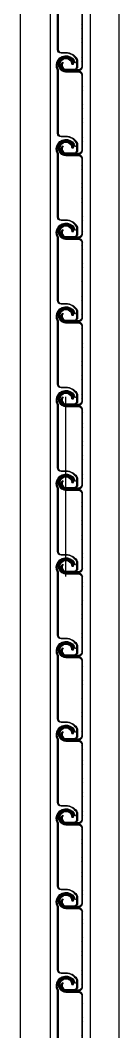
# Model space of a CAD drawing. Header units: millimetres. Extents: x 19868 to 801382, y -4805 to 85279.
# Drawn here: x 579850 to 579936, y 38643 to 39526 of the extents above; entities that cross this region are included whole.
import ezdxf

# ---------------------------------------------------------------- set-up
doc = ezdxf.new("R2010")
doc.units = ezdxf.units.MM
doc.header["$LTSCALE"] = 250
doc.layers.add('A-ETC-8', color=8, linetype='Continuous')

# ---------------------------------------------------------------- blocks, each defined once
blk = doc.blocks.new('C9fc9bb7c')
h = blk.add_hatch()
h.set_pattern_fill('ANSI31', color=256, scale=1.161, angle=-90, style=0)
h.set_pattern_definition([(315, (-1584085.85751, 211302.70102), (0.10261887162, 0.10261887162), [])])
h.paths.add_polyline_path([(710.8, 4457.95), (710.8, 4515.24), (710.8, 4522.38, 0.414214), (707.75, 4525.43), (696.9, 4525.43), (696.9, 4526.02), (707.75, 4526.02, -0.414214), (711.39, 4522.38), (711.39, 4515.24), (711.39, 4457.95)])
h.paths.add_polyline_path([(690.2, 4532.06), (690.79, 4532.06, 0.272094), (693.98, 4526.76), (692.9, 4526.76, -0.234313)])
h.paths.add_polyline_path([(690.2, 4532.06, -0.416993), (696.9, 4538.82), (696.9, 4538.23, 0.41726), (690.79, 4532.06)])
h.paths.add_polyline_path([(696.9, 4538.23), (696.9, 4538.82, -0.414214), (703.59, 4532.13), (703.01, 4532.13, 0.414214)])
h.paths.add_polyline_path([(692.9, 4526.76), (693.98, 4526.76, 0.125086), (696.9, 4526.02), (696.9, 4525.43, -0.161553)])
h.paths.add_polyline_path([(707.75, 4453.45), (696.9, 4453.45), (696.9, 4454.04), (704.06, 4454.04), (707.75, 4454.04, 0.414214), (710.8, 4457.1), (710.8, 4457.95), (711.39, 4457.95), (711.39, 4457.1, -0.414214)])
h.paths.add_polyline_path([(696.9, 4464.11), (696.9, 4464.69, -0.414214), (702.52, 4459.07), (701.93, 4459.07, 0.414214)])
h.paths.add_polyline_path([(691.39, 4457.95, -0.474498), (696.9, 4464.69), (696.9, 4464.11, 0.481821), (691.99, 4457.95)])
h.paths.add_polyline_path([(691.39, 4457.95), (691.99, 4457.95, 0.349691), (696.9, 4454.04), (696.9, 4453.45, -0.356394)])
h = blk.add_hatch()
h.set_pattern_fill('ANSI31', color=256, scale=1.161, angle=-90, style=0)
h.set_pattern_definition([(315, (-1584085.85751, 211229.63852), (0.10261887162, 0.10261887162), [])])
h.paths.add_polyline_path([(710.8, 4384.89), (710.8, 4442.17), (710.8, 4449.31, 0.414214), (707.75, 4452.37), (696.9, 4452.37), (696.9, 4452.95), (707.75, 4452.95, -0.414214), (711.39, 4449.31), (711.39, 4442.17), (711.39, 4384.89)])
h.paths.add_polyline_path([(690.2, 4459), (690.79, 4459, 0.272094), (693.98, 4453.7), (692.9, 4453.7, -0.234313)])
h.paths.add_polyline_path([(690.2, 4459, -0.416993), (696.9, 4465.76), (696.9, 4465.17, 0.41726), (690.79, 4459)])
h.paths.add_polyline_path([(696.9, 4465.17), (696.9, 4465.76, -0.414214), (703.59, 4459.06), (703.01, 4459.06, 0.414214)])
h.paths.add_polyline_path([(692.9, 4453.7), (693.98, 4453.7, 0.125086), (696.9, 4452.95), (696.9, 4452.37, -0.161553)])
h.paths.add_polyline_path([(707.75, 4380.39), (696.9, 4380.39), (696.9, 4380.98), (704.06, 4380.98), (707.75, 4380.98, 0.414214), (710.8, 4384.03), (710.8, 4384.89), (711.39, 4384.89), (711.39, 4384.03, -0.414214)])
h.paths.add_polyline_path([(696.9, 4391.05), (696.9, 4391.63, -0.414214), (702.52, 4386.01), (701.93, 4386.01, 0.414214)])
h.paths.add_polyline_path([(691.39, 4384.89, -0.474498), (696.9, 4391.63), (696.9, 4391.05, 0.481821), (691.99, 4384.89)])
h.paths.add_polyline_path([(691.39, 4384.89), (691.99, 4384.89, 0.349691), (696.9, 4380.98), (696.9, 4380.39, -0.356394)])
h = blk.add_hatch()
h.set_pattern_fill('ANSI31', color=256, scale=1.161, angle=-90, style=0)
h.set_pattern_definition([(315, (-1584085.85751, 211156.57602), (0.10261887162, 0.10261887162), [])])
h.paths.add_polyline_path([(710.8, 4311.83), (710.8, 4369.11), (710.8, 4376.25, 0.414214), (707.75, 4379.31), (696.9, 4379.31), (696.9, 4379.89), (707.75, 4379.89, -0.414214), (711.39, 4376.25), (711.39, 4369.11), (711.39, 4311.83)])
h.paths.add_polyline_path([(690.2, 4385.94), (690.79, 4385.94, 0.272094), (693.98, 4380.63), (692.9, 4380.63, -0.234313)])
h.paths.add_polyline_path([(690.2, 4385.94, -0.416993), (696.9, 4392.7), (696.9, 4392.11, 0.41726), (690.79, 4385.94)])
h.paths.add_polyline_path([(696.9, 4392.11), (696.9, 4392.7, -0.414214), (703.59, 4386), (703.01, 4386, 0.414214)])
h.paths.add_polyline_path([(692.9, 4380.63), (693.98, 4380.63, 0.125086), (696.9, 4379.89), (696.9, 4379.31, -0.161553)])
h.paths.add_polyline_path([(707.75, 4307.33), (696.9, 4307.33), (696.9, 4307.92), (704.06, 4307.92), (707.75, 4307.92, 0.414214), (710.8, 4310.97), (710.8, 4311.83), (711.39, 4311.83), (711.39, 4310.97, -0.414214)])
h.paths.add_polyline_path([(696.9, 4317.98), (696.9, 4318.57, -0.414214), (702.52, 4312.95), (701.93, 4312.95, 0.414214)])
h.paths.add_polyline_path([(691.39, 4311.83, -0.474498), (696.9, 4318.57), (696.9, 4317.98, 0.481821), (691.99, 4311.83)])
h.paths.add_polyline_path([(691.39, 4311.83), (691.99, 4311.83, 0.349691), (696.9, 4307.92), (696.9, 4307.33, -0.356394)])
h = blk.add_hatch()
h.set_pattern_fill('ANSI31', color=256, scale=1.161, angle=-90, style=0)
h.set_pattern_definition([(315, (-1584085.85751, 211083.51352), (0.10261887162, 0.10261887162), [])])
h.paths.add_polyline_path([(710.8, 4238.76), (710.8, 4296.05), (710.8, 4303.19, 0.414214), (707.75, 4306.24), (696.9, 4306.24), (696.9, 4306.83), (707.75, 4306.83, -0.414214), (711.39, 4303.19), (711.39, 4296.05), (711.39, 4238.76)])
h.paths.add_polyline_path([(690.2, 4312.87), (690.79, 4312.87, 0.272094), (693.98, 4307.57), (692.9, 4307.57, -0.234313)])
h.paths.add_polyline_path([(690.2, 4312.87, -0.416993), (696.9, 4319.63), (696.9, 4319.05, 0.41726), (690.79, 4312.87)])
h.paths.add_polyline_path([(696.9, 4319.05), (696.9, 4319.63, -0.414214), (703.59, 4312.94), (703.01, 4312.94, 0.414214)])
h.paths.add_polyline_path([(692.9, 4307.57), (693.98, 4307.57, 0.125086), (696.9, 4306.83), (696.9, 4306.24, -0.161553)])
h.paths.add_polyline_path([(707.75, 4234.27), (696.9, 4234.27), (696.9, 4234.85), (704.06, 4234.85), (707.75, 4234.85, 0.414214), (710.8, 4237.91), (710.8, 4238.76), (711.39, 4238.76), (711.39, 4237.91, -0.414214)])
h.paths.add_polyline_path([(696.9, 4244.92), (696.9, 4245.51, -0.414214), (702.52, 4239.89), (701.93, 4239.89, 0.414214)])
h.paths.add_polyline_path([(691.39, 4238.76, -0.474498), (696.9, 4245.51), (696.9, 4244.92, 0.481821), (691.99, 4238.76)])
h.paths.add_polyline_path([(691.39, 4238.76), (691.99, 4238.76, 0.349691), (696.9, 4234.85), (696.9, 4234.27, -0.356394)])
h = blk.add_hatch()
h.set_pattern_fill('ANSI31', color=256, scale=1.161, angle=-90, style=0)
h.set_pattern_definition([(315, (-1584085.85751, 211010.45102), (0.10261887162, 0.10261887162), [])])
h.paths.add_polyline_path([(710.8, 4165.7), (710.8, 4222.99), (710.8, 4230.13, 0.414214), (707.75, 4233.18), (696.9, 4233.18), (696.9, 4233.77), (707.75, 4233.77, -0.414214), (711.39, 4230.13), (711.39, 4222.99), (711.39, 4165.7)])
h.paths.add_polyline_path([(690.2, 4239.81), (690.79, 4239.81, 0.272094), (693.98, 4234.51), (692.9, 4234.51, -0.234313)])
h.paths.add_polyline_path([(690.2, 4239.81, -0.416993), (696.9, 4246.57), (696.9, 4245.98, 0.41726), (690.79, 4239.81)])
h.paths.add_polyline_path([(696.9, 4245.98), (696.9, 4246.57, -0.414214), (703.59, 4239.88), (703.01, 4239.88, 0.414214)])
h.paths.add_polyline_path([(692.9, 4234.51), (693.98, 4234.51, 0.125086), (696.9, 4233.77), (696.9, 4233.18, -0.161553)])
h.paths.add_polyline_path([(707.75, 4161.2), (696.9, 4161.2), (696.9, 4161.79), (704.06, 4161.79), (707.75, 4161.79, 0.414214), (710.8, 4164.85), (710.8, 4165.7), (711.39, 4165.7), (711.39, 4164.85, -0.414214)])
h.paths.add_polyline_path([(696.9, 4171.86), (696.9, 4172.44, -0.414214), (702.52, 4166.82), (701.93, 4166.82, 0.414214)])
h.paths.add_polyline_path([(691.39, 4165.7, -0.474498), (696.9, 4172.44), (696.9, 4171.86, 0.481821), (691.99, 4165.7)])
h.paths.add_polyline_path([(691.39, 4165.7), (691.99, 4165.7, 0.349691), (696.9, 4161.79), (696.9, 4161.2, -0.356394)])
h = blk.add_hatch()
h.set_pattern_fill('ANSI31', color=256, scale=1.161, angle=-90, style=0)
h.set_pattern_definition([(315, (-1584085.85751, 210937.38852), (0.10261887162, 0.10261887162), [])])
h.paths.add_polyline_path([(710.8, 4092.64), (710.8, 4149.92), (710.8, 4157.06, 0.414214), (707.75, 4160.12), (696.9, 4160.12), (696.9, 4160.7), (707.75, 4160.7, -0.414214), (711.39, 4157.06), (711.39, 4149.92), (711.39, 4092.64)])
h.paths.add_polyline_path([(690.2, 4166.75), (690.79, 4166.75, 0.272094), (693.98, 4161.45), (692.9, 4161.45, -0.234313)])
h.paths.add_polyline_path([(690.2, 4166.75, -0.416993), (696.9, 4173.51), (696.9, 4172.92, 0.41726), (690.79, 4166.75)])
h.paths.add_polyline_path([(696.9, 4172.92), (696.9, 4173.51, -0.414214), (703.59, 4166.81), (703.01, 4166.81, 0.414214)])
h.paths.add_polyline_path([(692.9, 4161.45), (693.98, 4161.45, 0.125086), (696.9, 4160.7), (696.9, 4160.12, -0.161553)])
h.paths.add_polyline_path([(707.75, 4088.14), (696.9, 4088.14), (696.9, 4088.73), (704.06, 4088.73), (707.75, 4088.73, 0.414214), (710.8, 4091.78), (710.8, 4092.64), (711.39, 4092.64), (711.39, 4091.78, -0.414214)])
h.paths.add_polyline_path([(696.9, 4098.8), (696.9, 4099.38, -0.414214), (702.52, 4093.76), (701.93, 4093.76, 0.414214)])
h.paths.add_polyline_path([(691.39, 4092.64, -0.474498), (696.9, 4099.38), (696.9, 4098.8, 0.481821), (691.99, 4092.64)])
h.paths.add_polyline_path([(691.39, 4092.64), (691.99, 4092.64, 0.349691), (696.9, 4088.73), (696.9, 4088.14, -0.356394)])
h = blk.add_hatch()
h.set_pattern_fill('ANSI31', color=256, scale=1.161, angle=-90, style=0)
h.set_pattern_definition([(315, (-1584085.85751, 210864.32602), (0.10261887162, 0.10261887162), [])])
h.paths.add_polyline_path([(710.8, 4019.58), (710.8, 4076.86), (710.8, 4084, 0.414214), (707.75, 4087.06), (696.9, 4087.06), (696.9, 4087.64), (707.75, 4087.64, -0.414214), (711.39, 4084), (711.39, 4076.86), (711.39, 4019.58)])
h.paths.add_polyline_path([(690.2, 4093.69), (690.79, 4093.69, 0.272094), (693.98, 4088.38), (692.9, 4088.38, -0.234313)])
h.paths.add_polyline_path([(690.2, 4093.69, -0.416993), (696.9, 4100.45), (696.9, 4099.86, 0.41726), (690.79, 4093.69)])
h.paths.add_polyline_path([(696.9, 4099.86), (696.9, 4100.45, -0.414214), (703.59, 4093.75), (703.01, 4093.75, 0.414214)])
h.paths.add_polyline_path([(692.9, 4088.38), (693.98, 4088.38, 0.125086), (696.9, 4087.64), (696.9, 4087.06, -0.161553)])
h.paths.add_polyline_path([(707.75, 4015.08), (696.9, 4015.08), (696.9, 4015.67), (704.06, 4015.67), (707.75, 4015.67, 0.414214), (710.8, 4018.72), (710.8, 4019.58), (711.39, 4019.58), (711.39, 4018.72, -0.414214)])
h.paths.add_polyline_path([(696.9, 4025.73), (696.9, 4026.32, -0.414214), (702.52, 4020.7), (701.93, 4020.7, 0.414214)])
h.paths.add_polyline_path([(691.39, 4019.58, -0.474498), (696.9, 4026.32), (696.9, 4025.73, 0.481821), (691.99, 4019.58)])
h.paths.add_polyline_path([(691.39, 4019.58), (691.99, 4019.58, 0.349691), (696.9, 4015.67), (696.9, 4015.08, -0.356394)])
h = blk.add_hatch()
h.set_pattern_fill('ANSI31', color=256, scale=1.161, angle=-90, style=0)
h.set_pattern_definition([(315, (-1584085.85751, 210791.26352), (0.10261887162, 0.10261887162), [])])
h.paths.add_polyline_path([(710.8, 3946.51), (710.8, 4003.8), (710.8, 4010.94, 0.414214), (707.75, 4013.99), (696.9, 4013.99), (696.9, 4014.58), (707.75, 4014.58, -0.414214), (711.39, 4010.94), (711.39, 4003.8), (711.39, 3946.51)])
h.paths.add_polyline_path([(690.2, 4020.62), (690.79, 4020.62, 0.272094), (693.98, 4015.32), (692.9, 4015.32, -0.234313)])
h.paths.add_polyline_path([(690.2, 4020.62, -0.416993), (696.9, 4027.38), (696.9, 4026.8, 0.41726), (690.79, 4020.62)])
h.paths.add_polyline_path([(696.9, 4026.8), (696.9, 4027.38, -0.414214), (703.59, 4020.69), (703.01, 4020.69, 0.414214)])
h.paths.add_polyline_path([(692.9, 4015.32), (693.98, 4015.32, 0.125086), (696.9, 4014.58), (696.9, 4013.99, -0.161553)])
h.paths.add_polyline_path([(707.75, 3942.02), (696.9, 3942.02), (696.9, 3942.6), (704.06, 3942.6), (707.75, 3942.6, 0.414214), (710.8, 3945.66), (710.8, 3946.51), (711.39, 3946.51), (711.39, 3945.66, -0.414214)])
h.paths.add_polyline_path([(696.9, 3952.67), (696.9, 3953.26, -0.414214), (702.52, 3947.64), (701.93, 3947.64, 0.414214)])
h.paths.add_polyline_path([(691.39, 3946.51, -0.474498), (696.9, 3953.26), (696.9, 3952.67, 0.481821), (691.99, 3946.51)])
h.paths.add_polyline_path([(691.39, 3946.51), (691.99, 3946.51, 0.349691), (696.9, 3942.6), (696.9, 3942.02, -0.356394)])
h = blk.add_hatch()
h.set_pattern_fill('ANSI31', color=256, scale=1.161, angle=-90, style=0)
h.set_pattern_definition([(315, (-1584085.85751, 210718.20102), (0.10261887162, 0.10261887162), [])])
h.paths.add_polyline_path([(710.8, 3873.45), (710.8, 3930.74), (710.8, 3937.88, 0.414214), (707.75, 3940.93), (696.9, 3940.93), (696.9, 3941.52), (707.75, 3941.52, -0.414214), (711.39, 3937.88), (711.39, 3930.74), (711.39, 3873.45)])
h.paths.add_polyline_path([(690.2, 3947.56), (690.79, 3947.56, 0.272094), (693.98, 3942.26), (692.9, 3942.26, -0.234313)])
h.paths.add_polyline_path([(690.2, 3947.56, -0.416993), (696.9, 3954.32), (696.9, 3953.73, 0.41726), (690.79, 3947.56)])
h.paths.add_polyline_path([(696.9, 3953.73), (696.9, 3954.32, -0.414214), (703.59, 3947.63), (703.01, 3947.63, 0.414214)])
h.paths.add_polyline_path([(692.9, 3942.26), (693.98, 3942.26, 0.125086), (696.9, 3941.52), (696.9, 3940.93, -0.161553)])
h.paths.add_polyline_path([(707.75, 3868.95), (696.9, 3868.95), (696.9, 3869.54), (704.06, 3869.54), (707.75, 3869.54, 0.414214), (710.8, 3872.6), (710.8, 3873.45), (711.39, 3873.45), (711.39, 3872.6, -0.414214)])
h.paths.add_polyline_path([(696.9, 3879.61), (696.9, 3880.19, -0.414214), (702.52, 3874.57), (701.93, 3874.57, 0.414214)])
h.paths.add_polyline_path([(691.39, 3873.45, -0.474498), (696.9, 3880.19), (696.9, 3879.61, 0.481821), (691.99, 3873.45)])
h.paths.add_polyline_path([(691.39, 3873.45), (691.99, 3873.45, 0.349691), (696.9, 3869.54), (696.9, 3868.95, -0.356394)])
h = blk.add_hatch()
h.set_pattern_fill('ANSI31', color=256, scale=1.161, angle=-90, style=0)
h.set_pattern_definition([(315, (-1584085.85751, 210645.13852), (0.10261887162, 0.10261887162), [])])
h.paths.add_polyline_path([(710.8, 3800.39), (710.8, 3857.67), (710.8, 3864.81, 0.414214), (707.75, 3867.87), (696.9, 3867.87), (696.9, 3868.45), (707.75, 3868.45, -0.414214), (711.39, 3864.81), (711.39, 3857.67), (711.39, 3800.39)])
h.paths.add_polyline_path([(690.2, 3874.5), (690.79, 3874.5, 0.272094), (693.98, 3869.2), (692.9, 3869.2, -0.234313)])
h.paths.add_polyline_path([(690.2, 3874.5, -0.416993), (696.9, 3881.26), (696.9, 3880.67, 0.41726), (690.79, 3874.5)])
h.paths.add_polyline_path([(696.9, 3880.67), (696.9, 3881.26, -0.414214), (703.59, 3874.56), (703.01, 3874.56, 0.414214)])
h.paths.add_polyline_path([(692.9, 3869.2), (693.98, 3869.2, 0.125086), (696.9, 3868.45), (696.9, 3867.87, -0.161553)])
h.paths.add_polyline_path([(707.75, 3795.89), (696.9, 3795.89), (696.9, 3796.48), (704.06, 3796.48), (707.75, 3796.48, 0.414214), (710.8, 3799.53), (710.8, 3800.39), (711.39, 3800.39), (711.39, 3799.53, -0.414214)])
h.paths.add_polyline_path([(696.9, 3806.55), (696.9, 3807.13, -0.414214), (702.52, 3801.51), (701.93, 3801.51, 0.414214)])
h.paths.add_polyline_path([(691.39, 3800.39, -0.474498), (696.9, 3807.13), (696.9, 3806.55, 0.481821), (691.99, 3800.39)])
h.paths.add_polyline_path([(691.39, 3800.39), (691.99, 3800.39, 0.349691), (696.9, 3796.48), (696.9, 3795.89, -0.356394)])
h = blk.add_hatch()
h.set_pattern_fill('ANSI31', color=256, scale=1.161, angle=-90, style=0)
h.set_pattern_definition([(315, (-1584085.85751, 210572.07602), (0.10261887162, 0.10261887162), [])])
h.paths.add_polyline_path([(710.8, 3727.33), (710.8, 3784.61), (710.8, 3791.75, 0.414214), (707.75, 3794.81), (696.9, 3794.81), (696.9, 3795.39), (707.75, 3795.39, -0.414214), (711.39, 3791.75), (711.39, 3784.61), (711.39, 3727.33)])
h.paths.add_polyline_path([(690.2, 3801.44), (690.79, 3801.44, 0.272094), (693.98, 3796.13), (692.9, 3796.13, -0.234313)])
h.paths.add_polyline_path([(690.2, 3801.44, -0.416993), (696.9, 3808.2), (696.9, 3807.61, 0.41726), (690.79, 3801.44)])
h.paths.add_polyline_path([(696.9, 3807.61), (696.9, 3808.2, -0.414214), (703.59, 3801.5), (703.01, 3801.5, 0.414214)])
h.paths.add_polyline_path([(692.9, 3796.13), (693.98, 3796.13, 0.125086), (696.9, 3795.39), (696.9, 3794.81, -0.161553)])
h.paths.add_polyline_path([(707.75, 3722.83), (696.9, 3722.83), (696.9, 3723.42), (704.06, 3723.42), (707.75, 3723.42, 0.414214), (710.8, 3726.47), (710.8, 3727.33), (711.39, 3727.33), (711.39, 3726.47, -0.414214)])
h.paths.add_polyline_path([(696.9, 3733.48), (696.9, 3734.07, -0.414214), (702.52, 3728.45), (701.93, 3728.45, 0.414214)])
h.paths.add_polyline_path([(691.39, 3727.33, -0.474498), (696.9, 3734.07), (696.9, 3733.48, 0.481821), (691.99, 3727.33)])
h.paths.add_polyline_path([(691.39, 3727.33), (691.99, 3727.33, 0.349691), (696.9, 3723.42), (696.9, 3722.83, -0.356394)])
h = blk.add_hatch()
h.set_pattern_fill('ANSI31', color=256, scale=1.161, angle=-90, style=0)
h.set_pattern_definition([(315, (-1584085.85751, 210499.01352), (0.10261887162, 0.10261887162), [])])
h.paths.add_polyline_path([(710.8, 3654.26), (710.8, 3711.55), (710.8, 3718.69, 0.414214), (707.75, 3721.74), (696.9, 3721.74), (696.9, 3722.33), (707.75, 3722.33, -0.414214), (711.39, 3718.69), (711.39, 3711.55), (711.39, 3654.26)])
h.paths.add_polyline_path([(690.2, 3728.37), (690.79, 3728.37, 0.272094), (693.98, 3723.07), (692.9, 3723.07, -0.234313)])
h.paths.add_polyline_path([(690.2, 3728.37, -0.416993), (696.9, 3735.13), (696.9, 3734.55, 0.41726), (690.79, 3728.37)])
h.paths.add_polyline_path([(696.9, 3734.55), (696.9, 3735.13, -0.414214), (703.59, 3728.44), (703.01, 3728.44, 0.414214)])
h.paths.add_polyline_path([(692.9, 3723.07), (693.98, 3723.07, 0.125086), (696.9, 3722.33), (696.9, 3721.74, -0.161553)])
h.paths.add_polyline_path([(707.75, 3649.77), (696.9, 3649.77), (696.9, 3650.35), (704.06, 3650.35), (707.75, 3650.35, 0.414214), (710.8, 3653.41), (710.8, 3654.26), (711.39, 3654.26), (711.39, 3653.41, -0.414214)])
h.paths.add_polyline_path([(696.9, 3660.42), (696.9, 3661.01, -0.414214), (702.52, 3655.39), (701.93, 3655.39, 0.414214)])
h.paths.add_polyline_path([(691.39, 3654.26, -0.474498), (696.9, 3661.01), (696.9, 3660.42, 0.481821), (691.99, 3654.26)])
h.paths.add_polyline_path([(691.39, 3654.26), (691.99, 3654.26, 0.349691), (696.9, 3650.35), (696.9, 3649.77, -0.356394)])
h = blk.add_hatch()
h.set_pattern_fill('ANSI31', color=256, scale=1.161, angle=-90, style=0)
h.set_pattern_definition([(315, (-1584085.85751, 210425.95102), (0.10261887162, 0.10261887162), [])])
h.paths.add_polyline_path([(710.8, 3581.2), (710.8, 3638.49), (710.8, 3645.63, 0.414214), (707.75, 3648.68), (696.9, 3648.68), (696.9, 3649.27), (707.75, 3649.27, -0.414214), (711.39, 3645.63), (711.39, 3638.49), (711.39, 3581.2)])
h.paths.add_polyline_path([(690.2, 3655.31), (690.79, 3655.31, 0.272094), (693.98, 3650.01), (692.9, 3650.01, -0.234313)])
h.paths.add_polyline_path([(690.2, 3655.31, -0.416993), (696.9, 3662.07), (696.9, 3661.48, 0.41726), (690.79, 3655.31)])
h.paths.add_polyline_path([(696.9, 3661.48), (696.9, 3662.07, -0.414214), (703.59, 3655.38), (703.01, 3655.38, 0.414214)])
h.paths.add_polyline_path([(692.9, 3650.01), (693.98, 3650.01, 0.125086), (696.9, 3649.27), (696.9, 3648.68, -0.161553)])
h.paths.add_polyline_path([(707.75, 3576.7), (696.9, 3576.7), (696.9, 3577.29), (704.06, 3577.29), (707.75, 3577.29, 0.414214), (710.8, 3580.35), (710.8, 3581.2), (711.39, 3581.2), (711.39, 3580.35, -0.414214)])
h.paths.add_polyline_path([(696.9, 3587.36), (696.9, 3587.94, -0.414214), (702.52, 3582.32), (701.93, 3582.32, 0.414214)])
h.paths.add_polyline_path([(691.39, 3581.2, -0.474498), (696.9, 3587.94), (696.9, 3587.36, 0.481821), (691.99, 3581.2)])
h.paths.add_polyline_path([(691.39, 3581.2), (691.99, 3581.2, 0.349691), (696.9, 3577.29), (696.9, 3576.7, -0.356394)])
for p, q in [((657, 6080.32), (657, 0)), ((683, 6083.07), (683, 0)), ((718, 6083.07), (718, 0)), ((743, 6080.32), (743, 0)), ((696.9, 4452.95), (696.9, 4453.45)), ((696.9, 4379.89), (696.9, 4380.39)), ((696.9, 4306.83), (696.9, 4307.33)), ((696.9, 4233.77), (696.9, 4234.27)), ((696.9, 4011.56), (696.9, 4168.67)), ((696.9, 3941.52), (696.9, 3942.02)), ((696.9, 3868.45), (696.9, 3868.95)), ((696.9, 3795.39), (696.9, 3795.89)), ((696.9, 3722.33), (696.9, 3722.83)), ((696.9, 3649.27), (696.9, 3649.77))]:
    blk.add_line(p, q)
for points in [[(690.15, 4515.24), (690.15, 4471.71, 0.414214), (692.62, 4469.24), (696.9, 4469.24, -0.251984), (706.32, 4464.17, -0.146897), (707.11, 4461.53), (707.11, 4457.1, -0.414214), (704.06, 4454.04), (696.9, 4454.04, -0.668179), (694.13, 4460.71), (694.55, 4460.3, 0.668179), (696.9, 4454.63), (704.06, 4454.63, 0.414214), (706.53, 4457.1), (706.53, 4461.53, 0.146897), (705.83, 4463.85, 0.251984), (696.9, 4468.65), (692.62, 4468.65, -0.414214), (689.57, 4471.71), (689.57, 4515.24)], [(710.8, 4515.24), (710.8, 4457.1, -0.414214), (707.75, 4454.04), (696.9, 4454.04, -2.414214), (701.93, 4459.07), (702.52, 4459.07, 2.414214), (696.9, 4453.45), (707.75, 4453.45, 0.414214), (711.39, 4457.1), (711.39, 4515.24)], [(689.57, 4442.17), (689.57, 4453.83, -1.129258), (705, 4460.17), (704.44, 4460.02, 1.140281), (690.15, 4453.98), (690.15, 4442.17)], [(711.39, 4442.17), (711.39, 4449.31, 0.414214), (707.75, 4452.95), (696.9, 4452.95, -2.414214), (703.01, 4459.06), (703.59, 4459.06, 2.414214), (696.9, 4452.37), (707.75, 4452.37, -0.414214), (710.8, 4449.31), (710.8, 4442.17)], [(690.15, 4442.17), (690.15, 4398.64, 0.414214), (692.62, 4396.18), (696.9, 4396.18, -0.251984), (706.32, 4391.11, -0.146897), (707.11, 4388.47), (707.11, 4384.03, -0.414214), (704.06, 4380.98), (696.9, 4380.98, -0.668179), (694.13, 4387.65), (694.55, 4387.24, 0.668179), (696.9, 4381.56), (704.06, 4381.56, 0.414214), (706.53, 4384.03), (706.53, 4388.47, 0.146897), (705.83, 4390.78, 0.251984), (696.9, 4395.59), (692.62, 4395.59, -0.414214), (689.57, 4398.64), (689.57, 4442.17)], [(710.8, 4442.17), (710.8, 4384.03, -0.414214), (707.75, 4380.98), (696.9, 4380.98, -2.414214), (701.93, 4386.01), (702.52, 4386.01, 2.414214), (696.9, 4380.39), (707.75, 4380.39, 0.414214), (711.39, 4384.03), (711.39, 4442.17)], [(689.57, 4369.11), (689.57, 4380.76, -1.129258), (705, 4387.11), (704.44, 4386.95, 1.140281), (690.15, 4380.92), (690.15, 4369.11)], [(711.39, 4369.11), (711.39, 4376.25, 0.414214), (707.75, 4379.89), (696.9, 4379.89, -2.414214), (703.01, 4386), (703.59, 4386, 2.414214), (696.9, 4379.31), (707.75, 4379.31, -0.414214), (710.8, 4376.25), (710.8, 4369.11)], [(690.15, 4369.11), (690.15, 4325.58, 0.414214), (692.62, 4323.11), (696.9, 4323.11, -0.251984), (706.32, 4318.04, -0.146897), (707.11, 4315.41), (707.11, 4310.97, -0.414214), (704.06, 4307.92), (696.9, 4307.92, -0.668179), (694.13, 4314.59), (694.55, 4314.18, 0.668179), (696.9, 4308.5), (704.06, 4308.5, 0.414214), (706.53, 4310.97), (706.53, 4315.41, 0.146897), (705.83, 4317.72, 0.251984), (696.9, 4322.53), (692.62, 4322.53, -0.414214), (689.57, 4325.58), (689.57, 4369.11)], [(710.8, 4369.11), (710.8, 4310.97, -0.414214), (707.75, 4307.92), (696.9, 4307.92, -2.414214), (701.93, 4312.95), (702.52, 4312.95, 2.414214), (696.9, 4307.33), (707.75, 4307.33, 0.414214), (711.39, 4310.97), (711.39, 4369.11)], [(689.57, 4296.05), (689.57, 4307.7, -1.129258), (705, 4314.05), (704.44, 4313.89, 1.140281), (690.15, 4307.86), (690.15, 4296.05)], [(711.39, 4296.05), (711.39, 4303.19, 0.414214), (707.75, 4306.83), (696.9, 4306.83, -2.414214), (703.01, 4312.94), (703.59, 4312.94, 2.414214), (696.9, 4306.24), (707.75, 4306.24, -0.414214), (710.8, 4303.19), (710.8, 4296.05)], [(690.15, 4296.05), (690.15, 4252.52, 0.414214), (692.62, 4250.05), (696.9, 4250.05, -0.251984), (706.32, 4244.98, -0.146897), (707.11, 4242.34), (707.11, 4237.91, -0.414214), (704.06, 4234.85), (696.9, 4234.85, -0.668179), (694.13, 4241.53), (694.55, 4241.11, 0.668179), (696.9, 4235.44), (704.06, 4235.44, 0.414214), (706.53, 4237.91), (706.53, 4242.34, 0.146897), (705.83, 4244.66, 0.251984), (696.9, 4249.47), (692.62, 4249.47, -0.414214), (689.57, 4252.52), (689.57, 4296.05)], [(710.8, 4296.05), (710.8, 4237.91, -0.414214), (707.75, 4234.85), (696.9, 4234.85, -2.414214), (701.93, 4239.89), (702.52, 4239.89, 2.414214), (696.9, 4234.27), (707.75, 4234.27, 0.414214), (711.39, 4237.91), (711.39, 4296.05)], [(689.57, 4222.99), (689.57, 4234.64, -1.129258), (705, 4240.98), (704.44, 4240.83, 1.140281), (690.15, 4234.79), (690.15, 4222.99)], [(711.39, 4222.99), (711.39, 4230.13, 0.414214), (707.75, 4233.77), (696.9, 4233.77, -2.414214), (703.01, 4239.88), (703.59, 4239.88, 2.414214), (696.9, 4233.18), (707.75, 4233.18, -0.414214), (710.8, 4230.13), (710.8, 4222.99)], [(690.15, 4222.99), (690.15, 4179.46, 0.414214), (692.62, 4176.99), (696.9, 4176.99, -0.251984), (706.32, 4171.92, -0.146897), (707.11, 4169.28), (707.11, 4164.85, -0.414214), (704.06, 4161.79), (696.9, 4161.79, -0.668179), (694.13, 4168.46), (694.55, 4168.05, 0.668179), (696.9, 4162.38), (704.06, 4162.38, 0.414214), (706.53, 4164.85), (706.53, 4169.28, 0.146897), (705.83, 4171.6, 0.251984), (696.9, 4176.4), (692.62, 4176.4, -0.414214), (689.57, 4179.46), (689.57, 4222.99)], [(710.8, 4222.99), (710.8, 4164.85, -0.414214), (707.75, 4161.79), (696.9, 4161.79, -2.414214), (701.93, 4166.82), (702.52, 4166.82, 2.414214), (696.9, 4161.2), (707.75, 4161.2, 0.414214), (711.39, 4164.85), (711.39, 4222.99)], [(689.57, 4149.92), (689.57, 4161.58, -1.129258), (705, 4167.92), (704.44, 4167.77, 1.140281), (690.15, 4161.73), (690.15, 4149.92)], [(711.39, 4149.92), (711.39, 4157.06, 0.414214), (707.75, 4160.7), (696.9, 4160.7, -2.414214), (703.01, 4166.81), (703.59, 4166.81, 2.414214), (696.9, 4160.12), (707.75, 4160.12, -0.414214), (710.8, 4157.06), (710.8, 4149.92)], [(690.15, 4149.92), (690.15, 4106.39, 0.414214), (692.62, 4103.93), (696.9, 4103.93, -0.251984), (706.32, 4098.86, -0.146897), (707.11, 4096.22), (707.11, 4091.78, -0.414214), (704.06, 4088.73), (696.9, 4088.73, -0.668179), (694.13, 4095.4), (694.55, 4094.99, 0.668179), (696.9, 4089.31), (704.06, 4089.31, 0.414214), (706.53, 4091.78), (706.53, 4096.22, 0.146897), (705.83, 4098.53, 0.251984), (696.9, 4103.34), (692.62, 4103.34, -0.414214), (689.57, 4106.39), (689.57, 4149.92)], [(710.8, 4149.92), (710.8, 4091.78, -0.414214), (707.75, 4088.73), (696.9, 4088.73, -2.414214), (701.93, 4093.76), (702.52, 4093.76, 2.414214), (696.9, 4088.14), (707.75, 4088.14, 0.414214), (711.39, 4091.78), (711.39, 4149.92)], [(689.57, 4076.86), (689.57, 4088.51, -1.129258), (705, 4094.86), (704.44, 4094.7, 1.140281), (690.15, 4088.67), (690.15, 4076.86)], [(711.39, 4076.86), (711.39, 4084, 0.414214), (707.75, 4087.64), (696.9, 4087.64, -2.414214), (703.01, 4093.75), (703.59, 4093.75, 2.414214), (696.9, 4087.06), (707.75, 4087.06, -0.414214), (710.8, 4084), (710.8, 4076.86)], [(690.15, 4076.86), (690.15, 4033.33, 0.414214), (692.62, 4030.86), (696.9, 4030.86, -0.251984), (706.32, 4025.79, -0.146897), (707.11, 4023.16), (707.11, 4018.72, -0.414214), (704.06, 4015.67), (696.9, 4015.67, -0.668179), (694.13, 4022.34), (694.55, 4021.93, 0.668179), (696.9, 4016.25), (704.06, 4016.25, 0.414214), (706.53, 4018.72), (706.53, 4023.16, 0.146897), (705.83, 4025.47, 0.251984), (696.9, 4030.28), (692.62, 4030.28, -0.414214), (689.57, 4033.33), (689.57, 4076.86)], [(710.8, 4076.86), (710.8, 4018.72, -0.414214), (707.75, 4015.67), (696.9, 4015.67, -2.414214), (701.93, 4020.7), (702.52, 4020.7, 2.414214), (696.9, 4015.08), (707.75, 4015.08, 0.414214), (711.39, 4018.72), (711.39, 4076.86)], [(689.57, 4003.8), (689.57, 4015.45, -1.129258), (705, 4021.8), (704.44, 4021.64, 1.140281), (690.15, 4015.61), (690.15, 4003.8)], [(711.39, 4003.8), (711.39, 4010.94, 0.414214), (707.75, 4014.58), (696.9, 4014.58, -2.414214), (703.01, 4020.69), (703.59, 4020.69, 2.414214), (696.9, 4013.99), (707.75, 4013.99, -0.414214), (710.8, 4010.94), (710.8, 4003.8)], [(690.15, 4003.8), (690.15, 3960.27, 0.414214), (692.62, 3957.8), (696.9, 3957.8, -0.251984), (706.32, 3952.73, -0.146897), (707.11, 3950.09), (707.11, 3945.66, -0.414214), (704.06, 3942.6), (696.9, 3942.6, -0.668179), (694.13, 3949.28), (694.55, 3948.86, 0.668179), (696.9, 3943.19), (704.06, 3943.19, 0.414214), (706.53, 3945.66), (706.53, 3950.09, 0.146897), (705.83, 3952.41, 0.251984), (696.9, 3957.22), (692.62, 3957.22, -0.414214), (689.57, 3960.27), (689.57, 4003.8)], [(710.8, 4003.8), (710.8, 3945.66, -0.414214), (707.75, 3942.6), (696.9, 3942.6, -2.414214), (701.93, 3947.64), (702.52, 3947.64, 2.414214), (696.9, 3942.02), (707.75, 3942.02, 0.414214), (711.39, 3945.66), (711.39, 4003.8)], [(689.57, 3930.74), (689.57, 3942.39, -1.129258), (705, 3948.73), (704.44, 3948.58, 1.140281), (690.15, 3942.54), (690.15, 3930.74)], [(711.39, 3930.74), (711.39, 3937.88, 0.414214), (707.75, 3941.52), (696.9, 3941.52, -2.414214), (703.01, 3947.63), (703.59, 3947.63, 2.414214), (696.9, 3940.93), (707.75, 3940.93, -0.414214), (710.8, 3937.88), (710.8, 3930.74)], [(690.15, 3930.74), (690.15, 3887.21, 0.414214), (692.62, 3884.74), (696.9, 3884.74, -0.251984), (706.32, 3879.67, -0.146897), (707.11, 3877.03), (707.11, 3872.6, -0.414214), (704.06, 3869.54), (696.9, 3869.54, -0.668179), (694.13, 3876.21), (694.55, 3875.8, 0.668179), (696.9, 3870.13), (704.06, 3870.13, 0.414214), (706.53, 3872.6), (706.53, 3877.03, 0.146897), (705.83, 3879.35, 0.251984), (696.9, 3884.15), (692.62, 3884.15, -0.414214), (689.57, 3887.21), (689.57, 3930.74)], [(710.8, 3930.74), (710.8, 3872.6, -0.414214), (707.75, 3869.54), (696.9, 3869.54, -2.414214), (701.93, 3874.57), (702.52, 3874.57, 2.414214), (696.9, 3868.95), (707.75, 3868.95, 0.414214), (711.39, 3872.6), (711.39, 3930.74)], [(689.57, 3857.67), (689.57, 3869.33, -1.129258), (705, 3875.67), (704.44, 3875.52, 1.140281), (690.15, 3869.48), (690.15, 3857.67)], [(711.39, 3857.67), (711.39, 3864.81, 0.414214), (707.75, 3868.45), (696.9, 3868.45, -2.414214), (703.01, 3874.56), (703.59, 3874.56, 2.414214), (696.9, 3867.87), (707.75, 3867.87, -0.414214), (710.8, 3864.81), (710.8, 3857.67)], [(690.15, 3857.67), (690.15, 3814.14, 0.414214), (692.62, 3811.68), (696.9, 3811.68, -0.251984), (706.32, 3806.61, -0.146897), (707.11, 3803.97), (707.11, 3799.53, -0.414214), (704.06, 3796.48), (696.9, 3796.48, -0.668179), (694.13, 3803.15), (694.55, 3802.74, 0.668179), (696.9, 3797.06), (704.06, 3797.06, 0.414214), (706.53, 3799.53), (706.53, 3803.97, 0.146897), (705.83, 3806.28, 0.251984), (696.9, 3811.09), (692.62, 3811.09, -0.414214), (689.57, 3814.14), (689.57, 3857.67)], [(710.8, 3857.67), (710.8, 3799.53, -0.414214), (707.75, 3796.48), (696.9, 3796.48, -2.414214), (701.93, 3801.51), (702.52, 3801.51, 2.414214), (696.9, 3795.89), (707.75, 3795.89, 0.414214), (711.39, 3799.53), (711.39, 3857.67)], [(689.57, 3784.61), (689.57, 3796.26, -1.129258), (705, 3802.61), (704.44, 3802.45, 1.140281), (690.15, 3796.42), (690.15, 3784.61)], [(711.39, 3784.61), (711.39, 3791.75, 0.414214), (707.75, 3795.39), (696.9, 3795.39, -2.414214), (703.01, 3801.5), (703.59, 3801.5, 2.414214), (696.9, 3794.81), (707.75, 3794.81, -0.414214), (710.8, 3791.75), (710.8, 3784.61)], [(690.15, 3784.61), (690.15, 3741.08, 0.414214), (692.62, 3738.61), (696.9, 3738.61, -0.251984), (706.32, 3733.54, -0.146897), (707.11, 3730.91), (707.11, 3726.47, -0.414214), (704.06, 3723.42), (696.9, 3723.42, -0.668179), (694.13, 3730.09), (694.55, 3729.68, 0.668179), (696.9, 3724), (704.06, 3724, 0.414214), (706.53, 3726.47), (706.53, 3730.91, 0.146897), (705.83, 3733.22, 0.251984), (696.9, 3738.03), (692.62, 3738.03, -0.414214), (689.57, 3741.08), (689.57, 3784.61)], [(710.8, 3784.61), (710.8, 3726.47, -0.414214), (707.75, 3723.42), (696.9, 3723.42, -2.414214), (701.93, 3728.45), (702.52, 3728.45, 2.414214), (696.9, 3722.83), (707.75, 3722.83, 0.414214), (711.39, 3726.47), (711.39, 3784.61)], [(689.57, 3711.55), (689.57, 3723.2, -1.129258), (705, 3729.55), (704.44, 3729.39, 1.140281), (690.15, 3723.36), (690.15, 3711.55)], [(711.39, 3711.55), (711.39, 3718.69, 0.414214), (707.75, 3722.33), (696.9, 3722.33, -2.414214), (703.01, 3728.44), (703.59, 3728.44, 2.414214), (696.9, 3721.74), (707.75, 3721.74, -0.414214), (710.8, 3718.69), (710.8, 3711.55)], [(690.15, 3711.55), (690.15, 3668.02, 0.414214), (692.62, 3665.55), (696.9, 3665.55, -0.251984), (706.32, 3660.48, -0.146897), (707.11, 3657.84), (707.11, 3653.41, -0.414214), (704.06, 3650.35), (696.9, 3650.35, -0.668179), (694.13, 3657.03), (694.55, 3656.61, 0.668179), (696.9, 3650.94), (704.06, 3650.94, 0.414214), (706.53, 3653.41), (706.53, 3657.84, 0.146897), (705.83, 3660.16, 0.251984), (696.9, 3664.97), (692.62, 3664.97, -0.414214), (689.57, 3668.02), (689.57, 3711.55)], [(710.8, 3711.55), (710.8, 3653.41, -0.414214), (707.75, 3650.35), (696.9, 3650.35, -2.414214), (701.93, 3655.39), (702.52, 3655.39, 2.414214), (696.9, 3649.77), (707.75, 3649.77, 0.414214), (711.39, 3653.41), (711.39, 3711.55)], [(689.57, 3638.49), (689.57, 3650.14, -1.129258), (705, 3656.48), (704.44, 3656.33, 1.140281), (690.15, 3650.29), (690.15, 3638.49)], [(711.39, 3638.49), (711.39, 3645.63, 0.414214), (707.75, 3649.27), (696.9, 3649.27, -2.414214), (703.01, 3655.38), (703.59, 3655.38, 2.414214), (696.9, 3648.68), (707.75, 3648.68, -0.414214), (710.8, 3645.63), (710.8, 3638.49)], [(690.15, 3638.49), (690.15, 3594.96, 0.414214), (692.62, 3592.49), (696.9, 3592.49, -0.251984), (706.32, 3587.42, -0.146897), (707.11, 3584.78), (707.11, 3580.35, -0.414214), (704.06, 3577.29), (696.9, 3577.29, -0.668179), (694.13, 3583.96), (694.55, 3583.55, 0.668179), (696.9, 3577.88), (704.06, 3577.88, 0.414214), (706.53, 3580.35), (706.53, 3584.78, 0.146897), (705.83, 3587.1, 0.251984), (696.9, 3591.9), (692.62, 3591.9, -0.414214), (689.57, 3594.96), (689.57, 3638.49)], [(710.8, 3638.49), (710.8, 3580.35, -0.414214), (707.75, 3577.29), (696.9, 3577.29, -2.414214), (701.93, 3582.32), (702.52, 3582.32, 2.414214), (696.9, 3576.7), (707.75, 3576.7, 0.414214), (711.39, 3580.35), (711.39, 3638.49)]]:
    blk.add_lwpolyline(points, format="xyb")

msp = doc.modelspace()

# ---------------------------------------------------------------- block references
at = {"layer": 'A-ETC-8'}
msp.add_blockref('C9fc9bb7c', (579193.21, 35028.93, 0), dxfattribs=at)

doc.saveas('drawing.dxf')
